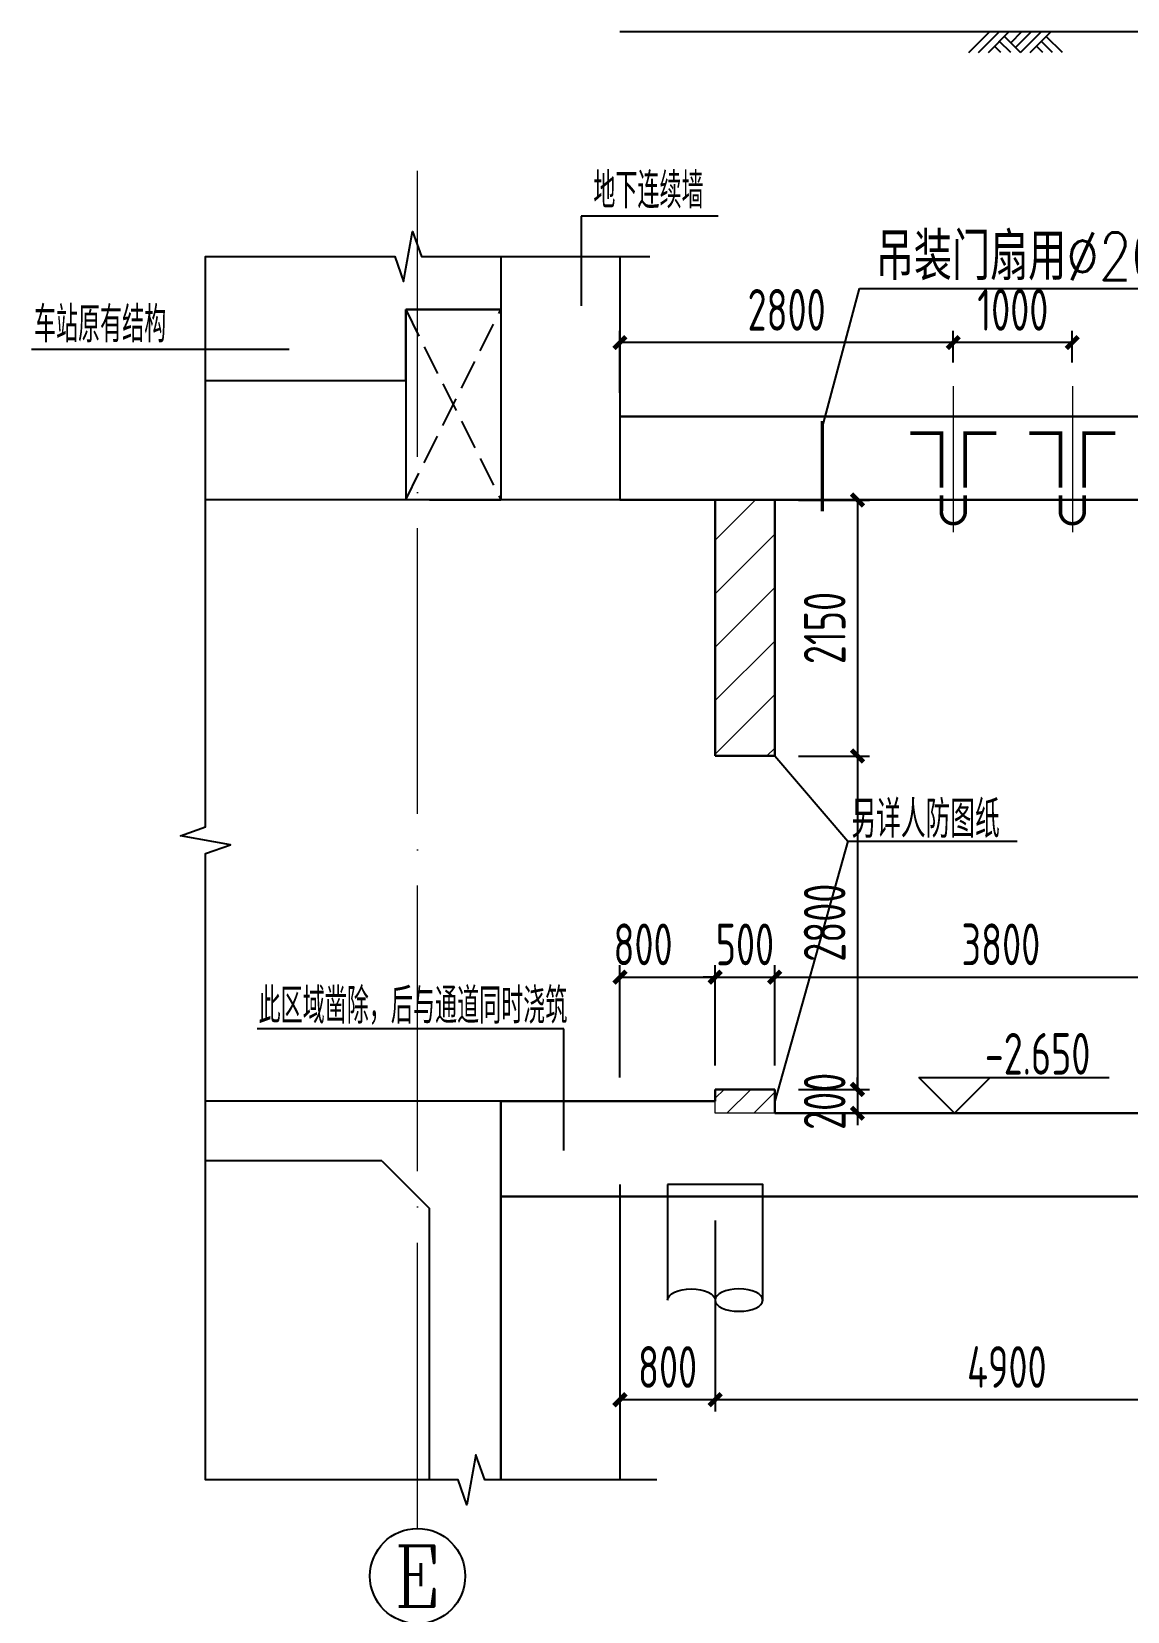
# Model space of a CAD drawing. Header units: millimetres. Extents: x -897614 to 191467, y -439928 to 101803.
# Drawn here: x -412787 to -403582, y -288247 to -274979 of the extents above; entities that cross this region are included whole.
import ezdxf
from ezdxf.enums import TextEntityAlignment as Align

# ---------------------------------------------------------------- set-up
doc = ezdxf.new("R2010")
doc.units = ezdxf.units.MM
doc.header["$LTSCALE"] = 1000
doc.linetypes.add('ACAD_ISO04W100', pattern=[30, 24, -3, 0, -3])
doc.linetypes.add('DASH', pattern=[0.35, 0.25, -0.1])
for name, color, linetype in [('0人防', 40, 'Continuous'), ('AXIS', 3, 'Continuous'), ('DIM_ELEV', 3, 'Continuous'), ('DIM_LEAD', 3, 'Continuous'), ('gps', 233, 'Continuous'), ('HC_ZP', 4, 'Continuous'), ('JG_TEXT', 7, 'Continuous'), ('ZH', 7, 'Continuous')]:
    doc.layers.add(name, color=color, linetype=linetype)
for name, color, linetype, lineweight in [('AXIS_TEXT', 7, 'Continuous', 18), ('DOTE', 8, 'ACAD_ISO04W100', 9), ('PUB_HATCH', 8, 'Continuous', 18), ('WALL', 6, 'Continuous', 30)]:
    doc.layers.add(name, color=color, linetype=linetype, lineweight=lineweight)
doc.styles.add('_HZTXT', font='txt.shx', dxfattribs={"width": 0.8, "bigfont": 'HZTXT.shx'})
doc.styles.add('_TCH_AXIS', font='COMPLEX', dxfattribs={"bigfont": 'GBCBIG'})
doc.styles.add('TSSD', font='tssdeng.shx', dxfattribs={"width": 0.7, "bigfont": 'tssdchn.shx'})
doc.dimstyles.new('TSD', dxfattribs={"dimtxt": 350, "dimasz": 100, "dimexe": 100, "dimexo": 200, "dimgap": 100, "dimtad": 1, "dimdec": 0, "dimzin": 0, "dimdsep": 46, "dimtxsty": 'TSSD', "dimblk": 'ARCHTICK', "dimcen": 0.09, "dimclrt": 7, "dimazin": 2, "dimtfac": 1, "dimtdec": 0, "dimtix": 1, "dimtmove": 2, "dimatfit": 3, "dimfxl": 0, "dimtolj": 1, "dimtzin": 0, "dimarcsym": 0})

# ---------------------------------------------------------------- blocks, each defined once
blk = doc.blocks.new('_ArchTick')
at = {"color": 0, "linetype": 'ByBlock', "const_width": 0.4}
blk.add_lwpolyline([(-0.5, -0.5), (0.5, 0.5)], dxfattribs=at)
blk = doc.blocks.new('*D1025')
at = {"layer": 'Defpoints', "color": 0, "transparency": 16777216}
for p in [(-407045, -284763), (-402145, -284763), (-407045, -286469)]:
    blk.add_point(p, dxfattribs=at)
at = {"layer": 'DIM_LEAD', "color": 0, "lineweight": -2, "transparency": 16777216}
for p, q in [((-407045, -284963), (-407045, -286569)), ((-402145, -284963), (-402145, -286569)), ((-402145, -286469), (-407045, -286469))]:
    blk.add_line(p, q, dxfattribs=at)
at = {"layer": 'DIM_LEAD', "color": 0, "lineweight": -2, "transparency": 16777216, "xscale": 100, "yscale": 100, "zscale": 100, "rotation": 180}
blk.add_blockref('_ArchTick', (-407045, -286469), dxfattribs=at)
at = {"layer": 'DIM_LEAD', "color": 0, "lineweight": -2, "transparency": 16777216, "xscale": 100, "yscale": 100, "zscale": 100}
blk.add_blockref('_ArchTick', (-402145, -286469), dxfattribs=at)
at = {"layer": 'DIM_LEAD', "color": 7, "transparency": 16777216, "insert": (-404595, -286194), "char_height": 350, "attachment_point": 5, "style": 'TSSD'}
blk.add_mtext('\\A1;4900', dxfattribs=at)
blk = doc.blocks.new('*D1026')
at = {"layer": 'Defpoints', "color": 0, "transparency": 16777216}
for p in [(-407845, -284763), (-407045, -284763), (-407845, -286469)]:
    blk.add_point(p, dxfattribs=at)
at = {"layer": 'DIM_LEAD', "color": 0, "lineweight": -2, "transparency": 16777216}
for p, q in [((-407845, -284963), (-407845, -286569)), ((-407045, -284963), (-407045, -286569)), ((-407045, -286469), (-407845, -286469))]:
    blk.add_line(p, q, dxfattribs=at)
at = {"layer": 'DIM_LEAD', "color": 0, "lineweight": -2, "transparency": 16777216, "xscale": 100, "yscale": 100, "zscale": 100, "rotation": 180}
blk.add_blockref('_ArchTick', (-407845, -286469), dxfattribs=at)
at = {"layer": 'DIM_LEAD', "color": 0, "lineweight": -2, "transparency": 16777216, "xscale": 100, "yscale": 100, "zscale": 100}
blk.add_blockref('_ArchTick', (-407045, -286469), dxfattribs=at)
at = {"layer": 'DIM_LEAD', "color": 7, "transparency": 16777216, "insert": (-407445, -286194), "char_height": 350, "attachment_point": 5, "style": 'TSSD'}
blk.add_mtext('\\A1;800', dxfattribs=at)
blk = doc.blocks.new('*D1027')
at = {"layer": 'Defpoints', "color": 0, "transparency": 16777216}
for p in [(-407045, -282920), (-407045, -283863), (-407845, -283963)]:
    blk.add_point(p, dxfattribs=at)
at = {"layer": 'DIM_LEAD', "color": 0, "lineweight": -2, "transparency": 16777216}
for p, q in [((-407845, -283763), (-407845, -282820)), ((-407045, -283663), (-407045, -282820)), ((-407845, -282920), (-407045, -282920))]:
    blk.add_line(p, q, dxfattribs=at)
at = {"layer": 'DIM_LEAD', "color": 0, "lineweight": -2, "transparency": 16777216, "xscale": 100, "yscale": 100, "zscale": 100, "rotation": 180}
blk.add_blockref('_ArchTick', (-407845, -282920), dxfattribs=at)
at = {"layer": 'DIM_LEAD', "color": 0, "lineweight": -2, "transparency": 16777216, "xscale": 100, "yscale": 100, "zscale": 100}
blk.add_blockref('_ArchTick', (-407045, -282920), dxfattribs=at)
at = {"layer": 'DIM_LEAD', "color": 7, "transparency": 16777216, "insert": (-407651, -282645), "char_height": 350, "attachment_point": 5, "style": 'TSSD'}
blk.add_mtext('\\A1;800', dxfattribs=at)
blk = doc.blocks.new('*D1028')
at = {"layer": 'Defpoints', "color": 0, "transparency": 16777216}
for p in [(-406545, -282920), (-407045, -283863), (-406545, -283863)]:
    blk.add_point(p, dxfattribs=at)
at = {"layer": 'DIM_LEAD', "color": 0, "lineweight": -2, "transparency": 16777216}
for p, q in [((-407045, -283663), (-407045, -282820)), ((-406545, -283663), (-406545, -282820)), ((-407045, -282920), (-407145, -282920)), ((-407045, -282920), (-406545, -282920)), ((-406545, -282920), (-406445, -282920))]:
    blk.add_line(p, q, dxfattribs=at)
at = {"layer": 'DIM_LEAD', "color": 0, "lineweight": -2, "transparency": 16777216, "xscale": 100, "yscale": 100, "zscale": 100}
blk.add_blockref('_ArchTick', (-407045, -282920), dxfattribs=at)
at = {"layer": 'DIM_LEAD', "color": 0, "lineweight": -2, "transparency": 16777216, "xscale": 100, "yscale": 100, "zscale": 100, "rotation": 180}
blk.add_blockref('_ArchTick', (-406545, -282920), dxfattribs=at)
at = {"layer": 'DIM_LEAD', "color": 7, "transparency": 16777216, "insert": (-406795, -282645), "char_height": 350, "attachment_point": 5, "style": 'TSSD'}
blk.add_mtext('\\A1;500', dxfattribs=at)
blk = doc.blocks.new('*D1029')
at = {"layer": 'Defpoints', "color": 0, "transparency": 16777216}
for p in [(-402745, -282920), (-406545, -283863), (-402745, -283963)]:
    blk.add_point(p, dxfattribs=at)
at = {"layer": 'DIM_LEAD', "color": 0, "lineweight": -2, "transparency": 16777216}
for p, q in [((-406545, -283663), (-406545, -282820)), ((-402745, -283763), (-402745, -282820)), ((-406545, -282920), (-402745, -282920))]:
    blk.add_line(p, q, dxfattribs=at)
at = {"layer": 'DIM_LEAD', "color": 0, "lineweight": -2, "transparency": 16777216, "xscale": 100, "yscale": 100, "zscale": 100, "rotation": 180}
blk.add_blockref('_ArchTick', (-406545, -282920), dxfattribs=at)
at = {"layer": 'DIM_LEAD', "color": 0, "lineweight": -2, "transparency": 16777216, "xscale": 100, "yscale": 100, "zscale": 100}
blk.add_blockref('_ArchTick', (-402745, -282920), dxfattribs=at)
at = {"layer": 'DIM_LEAD', "color": 7, "transparency": 16777216, "insert": (-404645, -282645), "char_height": 350, "attachment_point": 5, "style": 'TSSD'}
blk.add_mtext('\\A1;3800', dxfattribs=at)
blk = doc.blocks.new('A$C6C9C000F')
at = {"color": 5}
for p, q in [((2692, 10482), (2692, 8438)), ((3692, 10482), (3692, 8438)), ((1892, 10038), (1892, 9438)), ((2692, 10038), (1892, 10038)), ((1892, 9438), (1892, 10038)), ((1892, 10038), (2692, 10038)), ((2692, 10038), (2692, 8438)), ((1892, 9438), (210, 9438)), ((1892, 9438), (1892, 8438)), ((2692, 8438), (210, 8438)), ((2092, 8438), (2692, 8438)), ((3692, 8438), (2692, 8438)), ((2692, 3388), (210, 3388)), ((2692, 210), (2692, 3388)), ((2692, 3388), (2692, 210)), ((1692, 2888), (210, 2888)), ((1692, 2888), (2092, 2488)), ((3692, 2688), (3692, 210)), ((2092, 210), (2092, 2488))]:
    blk.add_line(p, q, dxfattribs=at)
at = {"color": 5, "linetype": 'DASH'}
for p, q in [((1892, 10038), (2692, 8438)), ((1892, 8438), (2692, 10038))]:
    blk.add_line(p, q, dxfattribs=at)
at = {"color": 5}
blk.add_lwpolyline([(4002, 210), (2558, 210), (2481, 420), (2407, 0), (2333, 210), (210, 210), (210, 5468), (420, 5542), (0, 5617), (210, 5693), (210, 10482), (1800, 10482), (1875, 10272), (1949, 10692), (2025, 10482), (3943, 10482)], dxfattribs=at)
blk = doc.blocks.new('A$C182F2979')
at = {"layer": 'ZH'}
blk.add_lwpolyline([(800, 1064), (800, 964), (0, 964), (0, 1064)], close=True, dxfattribs=at)
blk.add_lwpolyline([(0, 94), (0, 964), (800, 964), (800, 94)], dxfattribs=at)
blk.add_ellipse((200, 94), major_axis=(-200, 0), ratio=0.468529, dxfattribs=at)
blk.add_ellipse((600, 94), major_axis=(-200, 0), ratio=0.468529, start_param=3.141593, end_param=6.283185, dxfattribs=at)
blk = doc.blocks.new('*D1814')
at = {"layer": 'Defpoints', "color": 0, "transparency": 16777216}
for p in [(-406545, -278913, 0), (-406545, -281063, 0), (-405850, -281063)]:
    blk.add_point(p, dxfattribs=at)
at = {"layer": 'DIM_LEAD', "color": 0, "lineweight": -2, "transparency": 16777216}
for p, q in [((-406345, -278913), (-405750, -278913)), ((-405850, -278913), (-405850, -281063)), ((-406345, -281063), (-405750, -281063))]:
    blk.add_line(p, q, dxfattribs=at)
at = {"layer": 'DIM_LEAD', "color": 0, "lineweight": -2, "transparency": 16777216, "xscale": 100, "yscale": 100, "zscale": 100}
for p, rotation in [((-405850, -278913), 90), ((-405850, -281063), 270)]:
    blk.add_blockref('_ArchTick', p, dxfattribs=dict(at, rotation=rotation))
at = {"layer": 'DIM_LEAD', "color": 7, "transparency": 16777216, "insert": (-406125, -279988), "char_height": 350, "attachment_point": 5, "rotation": 90, "style": 'TSSD'}
blk.add_mtext('\\A1;2150', dxfattribs=at)
blk = doc.blocks.new('*D1815')
at = {"layer": 'Defpoints', "color": 0, "transparency": 16777216}
for p in [(-406545, -281063, 0), (-406545, -283863, 0), (-405850, -283863)]:
    blk.add_point(p, dxfattribs=at)
at = {"layer": 'DIM_LEAD', "color": 0, "lineweight": -2, "transparency": 16777216}
for p, q in [((-406345, -281063), (-405750, -281063)), ((-405850, -281063), (-405850, -283863)), ((-406345, -283863), (-405750, -283863))]:
    blk.add_line(p, q, dxfattribs=at)
at = {"layer": 'DIM_LEAD', "color": 0, "lineweight": -2, "transparency": 16777216, "xscale": 100, "yscale": 100, "zscale": 100}
for p, rotation in [((-405850, -281063), 90), ((-405850, -283863), 270)]:
    blk.add_blockref('_ArchTick', p, dxfattribs=dict(at, rotation=rotation))
at = {"layer": 'DIM_LEAD', "color": 7, "transparency": 16777216, "insert": (-406125, -282463), "char_height": 350, "attachment_point": 5, "rotation": 90, "style": 'TSSD'}
blk.add_mtext('\\A1;2800', dxfattribs=at)
blk = doc.blocks.new('*D1816')
at = {"layer": 'Defpoints', "color": 0, "transparency": 16777216}
for p in [(-406545, -283863, 0), (-406545, -284063, 0), (-405850, -284063)]:
    blk.add_point(p, dxfattribs=at)
at = {"layer": 'DIM_LEAD', "color": 0, "lineweight": -2, "transparency": 16777216}
for p, q in [((-405850, -283863), (-405850, -283763)), ((-406345, -283863), (-405750, -283863)), ((-405850, -283863), (-405850, -284063)), ((-406345, -284063), (-405750, -284063)), ((-405850, -284063), (-405850, -284163))]:
    blk.add_line(p, q, dxfattribs=at)
at = {"layer": 'DIM_LEAD', "color": 0, "lineweight": -2, "transparency": 16777216, "xscale": 100, "yscale": 100, "zscale": 100}
for p, rotation in [((-405850, -283863), 270), ((-405850, -284063), 90)]:
    blk.add_blockref('_ArchTick', p, dxfattribs=dict(at, rotation=rotation))
at = {"layer": 'DIM_LEAD', "color": 7, "transparency": 16777216, "insert": (-406125, -283963), "char_height": 350, "attachment_point": 5, "rotation": 90, "style": 'TSSD'}
blk.add_mtext('\\A1;200', dxfattribs=at)
blk = doc.blocks.new('*D1860')
at = {"layer": 'Defpoints', "color": 0, "transparency": 16777216}
for p in [(-405045, -277591), (-405045, -277958, 0), (-404045, -277958, 0)]:
    blk.add_point(p, dxfattribs=at)
at = {"layer": 'DIM_LEAD', "color": 0, "lineweight": -2, "transparency": 16777216}
for p, q in [((-405045, -277758), (-405045, -277491)), ((-404045, -277758), (-404045, -277491)), ((-404045, -277591), (-405045, -277591))]:
    blk.add_line(p, q, dxfattribs=at)
at = {"layer": 'DIM_LEAD', "color": 0, "lineweight": -2, "transparency": 16777216, "xscale": 100, "yscale": 100, "zscale": 100, "rotation": 180}
blk.add_blockref('_ArchTick', (-405045, -277591), dxfattribs=at)
at = {"layer": 'DIM_LEAD', "color": 0, "lineweight": -2, "transparency": 16777216, "xscale": 100, "yscale": 100, "zscale": 100}
blk.add_blockref('_ArchTick', (-404045, -277591), dxfattribs=at)
at = {"layer": 'DIM_LEAD', "color": 7, "transparency": 16777216, "insert": (-404545, -277316), "char_height": 350, "attachment_point": 5, "style": 'TSSD'}
blk.add_mtext('\\A1;1000', dxfattribs=at)
blk = doc.blocks.new('*D1861')
at = {"layer": 'Defpoints', "color": 0, "transparency": 16777216}
for p in [(-407845, -277591), (-405045, -277958, 0), (-407845, -278213, 0)]:
    blk.add_point(p, dxfattribs=at)
at = {"layer": 'DIM_LEAD', "color": 0, "lineweight": -2, "transparency": 16777216}
for p, q in [((-407845, -278013), (-407845, -277491)), ((-405045, -277758), (-405045, -277491)), ((-405045, -277591), (-407845, -277591))]:
    blk.add_line(p, q, dxfattribs=at)
at = {"layer": 'DIM_LEAD', "color": 0, "lineweight": -2, "transparency": 16777216, "xscale": 100, "yscale": 100, "zscale": 100, "rotation": 180}
blk.add_blockref('_ArchTick', (-407845, -277591), dxfattribs=at)
at = {"layer": 'DIM_LEAD', "color": 0, "lineweight": -2, "transparency": 16777216, "xscale": 100, "yscale": 100, "zscale": 100}
blk.add_blockref('_ArchTick', (-405045, -277591), dxfattribs=at)
at = {"layer": 'DIM_LEAD', "color": 7, "transparency": 16777216, "insert": (-406445, -277316), "char_height": 350, "attachment_point": 5, "style": 'TSSD'}
blk.add_mtext('\\A1;2800', dxfattribs=at)

msp = doc.modelspace()

# ---------------------------------------------------------------- hatches: boundary and pattern name
at = {"layer": 'PUB_HATCH'}
h = msp.add_hatch(dxfattribs=at)
h.set_pattern_fill('ANSI31', color=256, scale=100)
h.set_pattern_definition([(45, (-555523.9, -73907.24), (-224.5064, 224.5064), [])])
h.paths.add_polyline_path([(-407045.22394, -278912.75693), (-406545.21534, -278912.75693), (-406545.21534, -281062.75693), (-407045.22394, -281062.75693)])
h = msp.add_hatch(dxfattribs=at)
h.set_pattern_fill('ANSI31', color=256, scale=50)
h.set_pattern_definition([(45, (-635746.46, -134569.98), (-112.2532, 112.2532), [])])
h.paths.add_polyline_path([(-407045.21534, -283862.75693), (-406545.21534, -283862.75693), (-406545.21534, -284062.75693), (-407045.21534, -284062.75693)])

# ---------------------------------------------------------------- linework, layer by layer
at = {"ltscale": 2}
for p, q in [((-406144.8103, -278298.09693, 0), (-405833.75344, -277137.16454, 0)), ((-405833.75344, -277137.16454, 0), (-402860.52112, -277137.16454, 0))]:
    msp.add_line(p, q, dxfattribs=at)
at = {"linetype": 'DASH', "ltscale": 0.6, "const_width": 30, "elevation": 0}
msp.add_lwpolyline([(-406144.8103, -279008.09693), (-406144.8103, -278248.09693)], dxfattribs=at)
at = {"layer": '0人防'}
for p, q in [((-406545.21534, -281062.75693, 0), (-405930.45017, -281777.5221, 0)), ((-405930.45017, -281777.5221, 0), (-406545.21534, -283962.75693, 0)), ((-405930.45017, -281777.5221, 0), (-404508.45266, -281777.5221, 0))]:
    msp.add_line(p, q, dxfattribs=at)
at = {"layer": '0人防', "linetype": 'DASH', "ltscale": 0.6, "const_width": 30, "elevation": 0}
for points in [[(-405405.46314, -278352.25693), (-405144.73645, -278352.25693), (-405144.73645, -278809.39945)], [(-404944.73645, -278809.39945), (-404944.73645, -278352.25693), (-404684.00976, -278352.25693)], [(-404405.46314, -278352.25693), (-404144.73645, -278352.25693), (-404144.73645, -278809.39945)], [(-403944.73645, -278809.39945), (-403944.73645, -278352.25693), (-403684.00976, -278352.25693)]]:
    msp.add_lwpolyline(points, dxfattribs=at)
for points in [[(-405144.73645, -278874.99837), (-405144.73645, -279002.25693, 1.1), (-404944.73645, -279002.25693), (-404944.73645, -278874.99837)], [(-404144.73645, -278874.99837), (-404144.73645, -279002.25693, 1.1), (-403944.73645, -279002.25693), (-403944.73645, -278874.99837)]]:
    msp.add_lwpolyline(points, format="xyb", dxfattribs=at)
at = {"layer": 'AXIS'}
msp.add_circle((-409545.21542, -287949.8833, 0), 400, dxfattribs=at)
at = {"layer": 'DIM_ELEV'}
for p, q in [((-405035.62766, -284062.75693, 0), (-405335.62766, -283762.75693, 0)), ((-405335.62766, -283762.75693, 0), (-403736.46115, -283762.75693, 0)), ((-405035.62766, -284062.75693, 0), (-404735.62766, -283762.75693, 0))]:
    msp.add_line(p, q, dxfattribs=at)
at = {"layer": 'DOTE', "ltscale": 0.1}
msp.add_line((-409545.21542, -287549.8833, 0), (-409545.21542, -275878.05713, 0), dxfattribs=at)
at = {"layer": 'DOTE', "ltscale": 0.15}
for p, q in [((-405044.73645, -277958.25497, 0), (-405044.73645, -279184.22388, 0)), ((-404044.73645, -277958.25497, 0), (-404044.73645, -279184.22388, 0))]:
    msp.add_line(p, q, dxfattribs=at)
at = {"layer": 'gps'}
for p, q in [((-404914.72401, -275155.14995, 0), (-404738.75521, -274979.18114, 0)), ((-404832.41702, -275155.14995, 0), (-404656.44822, -274979.18114, 0)), ((-404750.11003, -275155.14995, 0), (-404574.14123, -274979.18114, 0)), ((-404480.47941, -275155.14995, 0), (-404615.29472, -275020.33463, 0)), ((-404562.7864, -275072.84296, 0), (-404469.12459, -274979.18114, 0)), ((-404521.63291, -275113.99645, 0), (-404386.8176, -274979.18114, 0)), ((-404480.47941, -275155.14995, 0), (-404304.51061, -274979.18114, 0)), ((-404398.17242, -275155.14995, 0), (-404222.20362, -274979.18114, 0)), ((-404128.5418, -275155.14995, 0), (-404263.35711, -275020.33463, 0)), ((-404645.09339, -275155.14995, 0), (-404697.60171, -275102.64162, 0)), ((-404562.7864, -275155.14995, 0), (-404656.44822, -275061.48813, 0)), ((-404293.15578, -275155.14995, 0), (-404345.6641, -275102.64162, 0)), ((-404210.84879, -275155.14995, 0), (-404304.51061, -275061.48813, 0))]:
    msp.add_line(p, q, dxfattribs=at)
at = {"layer": 'HC_ZP', "color": 7}
msp.add_line((-407845.21534, -274979.18114, 0), (-398545.23711, -274979.18114, 0), dxfattribs=at)
at = {"layer": 'JG_TEXT'}
for p, q in [((-407019.84915, -276530.5754), (-408170.95835, -276530.5754)), ((-408170.95835, -276530.5754), (-408170.95835, -277283.00106)), ((-412787.4395, -277645.26672), (-410623.26607, -277645.26672)), ((-408316.04232, -283353.17982), (-410891.93924, -283353.17982)), ((-408316.04232, -284376.35891), (-408316.04232, -283353.17982))]:
    msp.add_line(p, q, dxfattribs=at)
at = {"layer": 'PUB_HATCH', "elevation": 0}
for points in [[(-407045.22394, -278912.75693), (-406545.21534, -278912.75693), (-406545.21534, -281062.75693), (-407045.22394, -281062.75693)], [(-407045.21534, -283862.75693), (-406545.21534, -283862.75693), (-406545.21534, -284062.75693), (-407045.21534, -284062.75693)]]:
    msp.add_lwpolyline(points, close=True, dxfattribs=at)
at = {"layer": 'WALL', "ltscale": 0.1}
for p, q in [((-407845.21534, -278212.75693, 0), (-398545.23711, -278212.75693, 0)), ((-407845.21534, -278912.75693, 0), (-400045.23711, -278912.75693, 0)), ((-407045.21207, -281062.75693, 0), (-407045.22394, -278912.75693, 0)), ((-406545.21534, -278912.75693, 0), (-406545.21534, -281062.75693, 0)), ((-406545.21534, -281062.75693, 0), (-407045.2175, -281062.75693, 0)), ((-406545.21534, -283862.75693, 0), (-407045.21534, -283862.75693, 0)), ((-407045.21534, -283862.75693, 0), (-407045.21534, -283962.75693, 0)), ((-406545.21534, -284062.75693, 0), (-406545.21534, -283862.75693, 0)), ((-408845.21534, -283962.75693, 0), (-407045.21534, -283962.75693, 0)), ((-402745.21534, -284062.75693, 0), (-406545.21534, -284062.75693, 0)), ((-408845.21534, -284762.75693, 0), (-407045.21534, -284762.75693, 0)), ((-407045.21534, -284762.75693, 0), (-402145.21534, -284762.75693, 0))]:
    msp.add_line(p, q, dxfattribs=at)

# ---------------------------------------------------------------- block references
msp.add_blockref('A$C6C9C000F', (-411536.87377, -287350.5054, 0))
at = {"layer": 'ZH', "xscale": -1}
msp.add_blockref('A$C182F2979', (-406645.23829, -285726.51332, 0), dxfattribs=at)

# ---------------------------------------------------------------- texts
at = {"ltscale": 2, "style": '_HZTXT', "width": 0.8}
msp.add_text('吊装门扇用%%C20吊环', height=400, dxfattribs=at).set_placement((-405695.82928, -277066.69256, 0))
at = {"layer": '0人防', "ltscale": 2, "style": 'TSSD', "width": 0.7}
msp.add_text('另详人防图纸', height=312.5, dxfattribs=at).set_placement((-405901.22639, -281749.76048, 0))
at = {"layer": 'AXIS_TEXT', "style": '_TCH_AXIS'}
msp.add_text('E', height=509.0763, dxfattribs=at).set_placement((-409739.14925, -288204.42145, 0), (-409351.28159, -288204.42145, 0), align=Align.FIT)
at = {"layer": 'DIM_ELEV', "style": 'TSSD', "width": 0.7}
msp.add_text('-2.650', height=350, dxfattribs=at).set_placement((-404780.10227, -283738.66188, 0))
at = {"layer": 'JG_TEXT', "style": 'TSSD', "width": 0.65}
for s, p in [('地下连续墙', (-408068.51068, -276463.99495)), ('车站原有结构', (-412767.75524, -277588.43333)), ('此区域凿除，后与通道同时浇筑', (-410880.70886, -283310.72439))]:
    msp.add_text(s, height=300, dxfattribs=at).set_placement(p)

# ---------------------------------------------------------------- dimensions: what is measured, and where the dimension line sits
at = {"layer": 'DIM_LEAD'}
for base, p1, p2, override, picture, middle in [((-407845.21534, -277591.42503), (-405044.73645, -277958.25497, 0), (-407845.21534, -278212.75693, 0), {"dimfxl": 250}, '*D1861', (-406444.9759, -277316.42503)), ((-405044.73645, -277591.42503), (-404044.73645, -277958.25497, 0), (-405044.73645, -277958.25497, 0), {"dimfxl": 250}, '*D1860', (-404544.73645, -277316.42503)), ((-406545.21534, -282920.35493, 0), (-407045.21534, -283862.75693, 0), (-406545.21534, -283862.75693, 0), {"dimtfillclr": 256}, '*D1028', (-406795.21534, -282645.35493, 0)), ((-402745.21534, -282920.35493, 0), (-406545.21534, -283862.75693, 0), (-402745.21534, -283962.75693, 0), {"dimtfillclr": 256}, '*D1029', (-404645.21534, -282645.35493, 0)), ((-407845.21534, -286468.52666, 0), (-407045.21534, -284762.75693, 0), (-407845.21534, -284762.75693, 0), {"dimtfillclr": 256}, '*D1026', (-407445.21534, -286193.52666, 0)), ((-407045.21534, -286468.52666, 0), (-402145.21534, -284762.75693, 0), (-407045.21534, -284762.75693, 0), {"dimtfillclr": 256}, '*D1025', (-404595.21534, -286193.52666, 0))]:
    dim = msp.add_linear_dim(base=base, p1=p1, p2=p2, dimstyle='TSD', override=override, dxfattribs=at)
    dim.commit()
    dim.dimension.update_dxf_attribs({"geometry": picture, "text_midpoint": middle})
for base, p1, p2, picture, middle in [((-405849.68117, -281062.75693), (-406545.21534, -278912.75693, 0), (-406545.21534, -281062.75693, 0), '*D1814', (-406124.68117, -279987.75693)), ((-405849.68117, -283862.75693), (-406545.21534, -281062.75693, 0), (-406545.21534, -283862.75693, 0), '*D1815', (-406124.68117, -282462.75693)), ((-405849.68117, -284062.75693), (-406545.21534, -283862.75693, 0), (-406545.21534, -284062.75693, 0), '*D1816', (-406124.68117, -283962.75693))]:
    dim = msp.add_linear_dim(base=base, p1=p1, p2=p2, angle=90, dimstyle='TSD', override={"dimfxl": 250}, dxfattribs=at)
    dim.commit()
    dim.dimension.update_dxf_attribs({"geometry": picture, "text_midpoint": middle})
dim = msp.add_linear_dim(base=(-407045.21534, -282920.35493, 0), p1=(-407845.21534, -283962.75693, 0), p2=(-407045.21534, -283862.75693, 0), dimstyle='TSD', override={"dimtfillclr": 256}, dxfattribs=at)
dim.commit()
dim.dimension.update_dxf_attribs({"geometry": '*D1027', "text_midpoint": (-407650.66237, -282645.35493, 0), "dimtype": 160})

doc.saveas('drawing.dxf')
